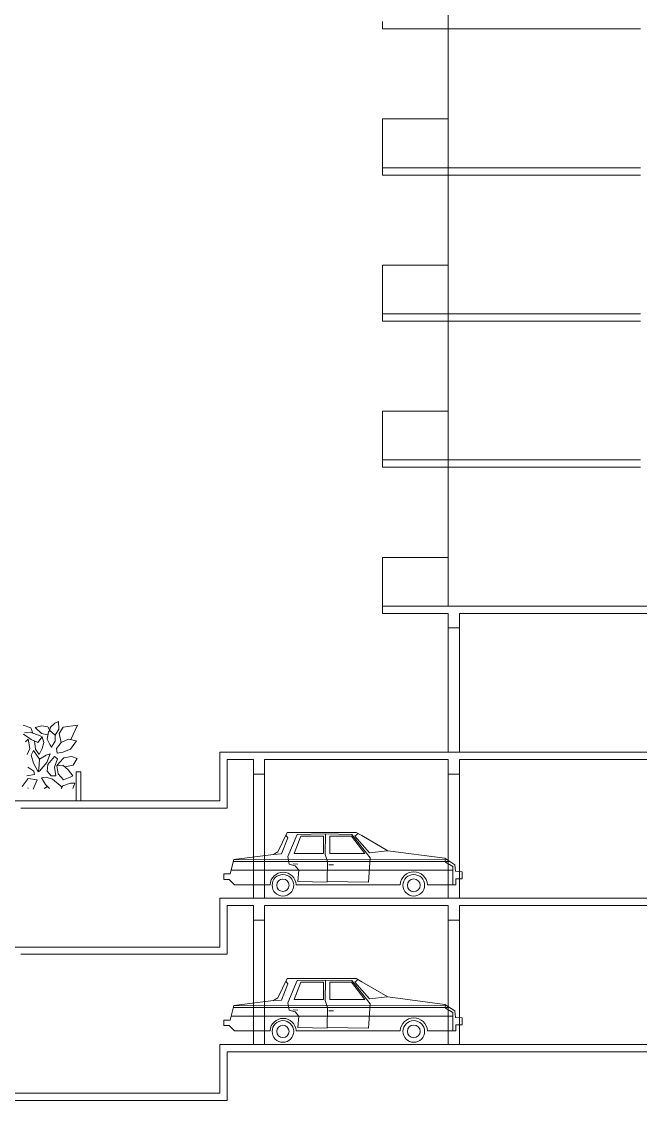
# Model space of a CAD drawing. Header units: inches. Extents: x 1090 to 1325, y 2 to 154.
# Drawn here: x 1152.3 to 1165.01, y 98.28 to 120.43 of the extents above; entities that cross this region are included whole.
import ezdxf

# ---------------------------------------------------------------- set-up
doc = ezdxf.new("R2010")
doc.units = ezdxf.units.IN
doc.header["$MEASUREMENT"] = 0
for name, color, linetype, lineweight in [('car', 253, 'Continuous', 9), ('elev 1', 252, 'Continuous', 9), ('walls', 250, 'Continuous', 18)]:
    doc.layers.add(name, color=color, linetype=linetype, lineweight=lineweight)
doc.layers.add('TREE', color=104, linetype='Continuous', lineweight=5, transparency=0.2)

msp = doc.modelspace()

# ---------------------------------------------------------------- linework, layer by layer
at = {"layer": 'car'}
for p, q in [((1157.561, 103.381), (1157.755, 103.78)), ((1157.77, 103.669), (1157.638, 103.337)), ((1157.731, 103.725), (1157.77, 103.669)), ((1157.755, 103.78), (1159.175, 103.78)), ((1157.964, 103.736), (1157.77, 103.281)), ((1157.902, 103.348), (1158.034, 103.703)), ((1158.546, 103.747), (1157.964, 103.736)), ((1158.034, 103.703), (1158.5, 103.703)), ((1158.5, 103.703), (1158.5, 103.348)), ((1158.539, 103.326), (1158.546, 103.747)), ((1158.546, 103.747), (1159.082, 103.736)), ((1158.632, 103.348), (1158.632, 103.703)), ((1158.632, 103.703), (1159.074, 103.703)), ((1159.074, 103.703), (1159.353, 103.348)), ((1159.082, 103.736), (1159.462, 103.259)), ((1159.214, 103.758), (1159.144, 103.703)), ((1159.144, 103.703), (1159.447, 103.359)), ((1159.175, 103.78), (1159.291, 103.714)), ((1159.291, 103.714), (1159.819, 103.403)), ((1156.583, 102.926), (1156.66, 103.226)), ((1161.026, 103.226), (1156.658, 103.215)), ((1156.66, 103.226), (1157.475, 103.326)), ((1157.638, 103.337), (1157.468, 103.326)), ((1157.475, 103.326), (1157.561, 103.381)), ((1157.77, 103.281), (1157.794, 103.126)), ((1158.5, 103.348), (1157.902, 103.348)), ((1158.585, 103.181), (1158.539, 103.326)), ((1159.353, 103.348), (1158.632, 103.348)), ((1159.462, 103.259), (1159.423, 102.76)), ((1159.447, 103.359), (1159.811, 103.403)), ((1159.819, 103.403), (1160.991, 103.248)), ((1160.991, 103.248), (1161.2, 103.115)), ((1160.999, 103.226), (1161.006, 103.17)), ((1161.154, 103.004), (1156.6, 103.004)), ((1156.649, 103.181), (1161.096, 103.181)), ((1157.794, 103.126), (1157.918, 103.093)), ((1157.972, 103.126), (1157.879, 103.137)), ((1157.918, 103.093), (1157.995, 103.004)), ((1157.995, 103.004), (1157.972, 102.771)), ((1158.577, 102.771), (1158.585, 103.181)), ((1158.709, 103.115), (1158.608, 103.115)), ((1161.006, 103.17), (1161.154, 103.082)), ((1161.154, 103.082), (1161.154, 102.705)), ((1161.2, 103.115), (1161.208, 102.982)), ((1156.459, 102.815), (1156.459, 102.926)), ((1156.459, 102.926), (1156.583, 102.926)), ((1156.567, 102.815), (1156.459, 102.815)), ((1156.676, 102.705), (1156.567, 102.815)), ((1161.208, 102.982), (1161.348, 102.971)), ((1161.348, 102.827), (1161.216, 102.827)), ((1161.216, 102.827), (1161.216, 102.705)), ((1161.348, 102.971), (1161.348, 102.827)), ((1157.405, 102.705), (1156.676, 102.705)), ((1160.075, 102.705), (1157.941, 102.705)), ((1157.972, 102.771), (1158.577, 102.76)), ((1159.423, 102.76), (1158.577, 102.771)), ((1161.216, 102.705), (1160.634, 102.705)), ((1157.561, 100.381), (1157.755, 100.78)), ((1157.77, 100.669), (1157.638, 100.337)), ((1157.731, 100.725), (1157.77, 100.669)), ((1157.755, 100.78), (1159.175, 100.78)), ((1157.964, 100.736), (1157.77, 100.281)), ((1157.902, 100.348), (1158.034, 100.703)), ((1158.546, 100.747), (1157.964, 100.736)), ((1158.034, 100.703), (1158.5, 100.703)), ((1158.5, 100.703), (1158.5, 100.348)), ((1158.539, 100.326), (1158.546, 100.747)), ((1158.546, 100.747), (1159.082, 100.736)), ((1158.632, 100.348), (1158.632, 100.703)), ((1158.632, 100.703), (1159.074, 100.703)), ((1159.074, 100.703), (1159.353, 100.348)), ((1159.082, 100.736), (1159.462, 100.259)), ((1159.214, 100.758), (1159.144, 100.703)), ((1159.144, 100.703), (1159.447, 100.359)), ((1159.175, 100.78), (1159.291, 100.714)), ((1159.291, 100.714), (1159.819, 100.403)), ((1157.475, 100.326), (1157.561, 100.381)), ((1158.5, 100.348), (1157.902, 100.348)), ((1159.353, 100.348), (1158.632, 100.348)), ((1159.447, 100.359), (1159.811, 100.403)), ((1159.819, 100.403), (1160.991, 100.248)), ((1156.583, 99.926), (1156.66, 100.226)), ((1156.649, 100.181), (1161.096, 100.181)), ((1161.026, 100.226), (1156.658, 100.215)), ((1156.66, 100.226), (1157.475, 100.326)), ((1157.638, 100.337), (1157.468, 100.326)), ((1157.77, 100.281), (1157.794, 100.126)), ((1157.794, 100.126), (1157.918, 100.093)), ((1157.972, 100.126), (1157.879, 100.137)), ((1158.585, 100.181), (1158.539, 100.326)), ((1158.577, 99.771), (1158.585, 100.181)), ((1159.462, 100.259), (1159.423, 99.76)), ((1160.991, 100.248), (1161.2, 100.115)), ((1160.999, 100.226), (1161.006, 100.17)), ((1161.006, 100.17), (1161.154, 100.082)), ((1156.459, 99.815), (1156.459, 99.926)), ((1156.459, 99.926), (1156.583, 99.926)), ((1161.154, 100.004), (1156.6, 100.004)), ((1157.918, 100.093), (1157.995, 100.004)), ((1157.995, 100.004), (1157.972, 99.771)), ((1158.709, 100.115), (1158.608, 100.115)), ((1161.154, 100.082), (1161.154, 99.705)), ((1161.2, 100.115), (1161.208, 99.982)), ((1161.208, 99.982), (1161.348, 99.971)), ((1161.348, 99.971), (1161.348, 99.827)), ((1156.567, 99.815), (1156.459, 99.815)), ((1156.676, 99.705), (1156.567, 99.815)), ((1157.405, 99.705), (1156.676, 99.705)), ((1160.075, 99.705), (1157.941, 99.705)), ((1157.972, 99.771), (1158.577, 99.76)), ((1159.423, 99.76), (1158.577, 99.771)), ((1161.216, 99.705), (1160.634, 99.705)), ((1161.348, 99.827), (1161.216, 99.827)), ((1161.216, 99.827), (1161.216, 99.705))]:
    msp.add_line(p, q, dxfattribs=at)
for centre, radius in [((1157.669, 102.693), 0.222), ((1157.669, 102.693), 0.127), ((1160.355, 102.693), 0.222), ((1160.355, 102.693), 0.131), ((1157.669, 99.693), 0.222), ((1160.355, 99.693), 0.222), ((1157.669, 99.693), 0.127), ((1160.355, 99.693), 0.131)]:
    msp.add_circle(centre, radius, dxfattribs=at)
for centre, radius, start, end in [((1157.673, 102.692), 0.268, 2.771, 177.229), ((1160.355, 102.691), 0.28, 2.7773, 177.2227), ((1157.673, 99.692), 0.268, 2.771, 177.229), ((1160.355, 99.691), 0.28, 2.7773, 177.2227)]:
    msp.add_arc(centre, radius, start, end, dxfattribs=at)
at = {"layer": 'elev 1'}
for p, q in [((1161.062, 108.426), (1161.062, 148.426)), ((1159.712, 120.426), (1159.712, 120.276)), ((1159.712, 120.276), (1165.007, 120.276)), ((1159.712, 117.426), (1159.712, 118.426)), ((1159.712, 118.426), (1161.062, 118.426)), ((1165.007, 117.426), (1159.712, 117.426)), ((1159.712, 117.426), (1159.712, 117.276)), ((1159.712, 117.276), (1165.007, 117.276)), ((1159.712, 114.426), (1159.712, 115.426)), ((1159.712, 115.426), (1161.062, 115.426)), ((1165.007, 114.426), (1159.712, 114.426)), ((1159.712, 114.426), (1159.712, 114.276)), ((1159.712, 114.276), (1165.007, 114.276)), ((1159.712, 111.426), (1159.712, 112.426)), ((1159.712, 112.426), (1161.062, 112.426)), ((1165.007, 111.426), (1159.712, 111.426)), ((1159.712, 111.426), (1159.712, 111.276)), ((1159.712, 111.276), (1165.007, 111.276)), ((1159.712, 108.426), (1159.712, 109.426)), ((1159.712, 109.426), (1161.062, 109.426)), ((1166.357, 108.426), (1159.712, 108.426)), ((1159.712, 108.426), (1159.712, 108.276)), ((1159.712, 108.276), (1161.062, 108.276)), ((1161.292, 108.276), (1166.357, 108.276)), ((1161.062, 107.976), (1161.062, 105.426)), ((1161.292, 107.976), (1161.292, 105.426)), ((1157.062, 104.976), (1157.062, 102.426)), ((1157.292, 104.976), (1157.292, 102.426)), ((1161.062, 104.976), (1161.062, 102.426)), ((1161.292, 104.976), (1161.292, 102.426)), ((1157.062, 101.976), (1157.062, 99.426)), ((1157.292, 101.976), (1157.292, 99.426)), ((1161.062, 101.976), (1161.062, 99.426)), ((1161.292, 101.976), (1161.292, 99.426))]:
    msp.add_line(p, q, dxfattribs=at)
at = {"layer": 'TREE', "linetype": 'Continuous'}
for p, q in [((1152.496, 105.924), (1152.336, 105.979)), ((1152.538, 105.814), (1152.496, 105.924)), ((1152.581, 105.93), (1152.717, 105.968)), ((1152.71, 105.807), (1152.581, 105.93)), ((1152.846, 105.948), (1152.717, 105.968)), ((1152.886, 105.872), (1152.846, 105.948)), ((1152.89, 105.936), (1152.886, 105.872)), ((1152.986, 106.025), (1152.89, 105.936)), ((1153.064, 106.059), (1152.986, 106.025)), ((1152.993, 105.776), (1153.069, 105.896)), ((1153.069, 105.896), (1153.064, 106.059)), ((1153.075, 105.807), (1153.158, 105.941)), ((1153.158, 105.941), (1153.454, 105.979)), ((1153.454, 105.979), (1153.318, 105.683)), ((1152.344, 105.793), (1152.5, 105.683)), ((1152.48, 105.834), (1152.364, 105.82)), ((1152.383, 105.641), (1152.442, 105.696)), ((1152.442, 105.696), (1152.471, 105.504)), ((1152.685, 105.765), (1152.48, 105.834)), ((1152.5, 105.683), (1152.636, 105.628)), ((1152.636, 105.628), (1152.724, 105.738)), ((1152.724, 105.738), (1152.685, 105.765)), ((1152.844, 105.78), (1152.71, 105.807)), ((1152.763, 105.628), (1152.724, 105.738)), ((1152.857, 105.844), (1152.828, 105.693)), ((1152.828, 105.693), (1152.886, 105.583)), ((1152.886, 105.872), (1152.857, 105.844)), ((1152.993, 105.776), (1152.886, 105.872)), ((1152.993, 105.652), (1152.993, 105.776)), ((1153.12, 105.624), (1153.075, 105.807)), ((1153.265, 105.694), (1153.12, 105.624)), ((1153.432, 105.661), (1153.265, 105.694)), ((1153.31, 105.489), (1153.432, 105.661)), ((1152.471, 105.504), (1152.422, 105.38)), ((1152.5, 105.366), (1152.549, 105.463)), ((1152.549, 105.463), (1152.675, 105.284)), ((1152.568, 105.655), (1152.587, 105.49)), ((1152.587, 105.49), (1152.665, 105.38)), ((1152.665, 105.38), (1152.724, 105.504)), ((1152.724, 105.504), (1152.763, 105.628)), ((1152.886, 105.583), (1152.915, 105.528)), ((1152.915, 105.528), (1152.993, 105.652)), ((1153.12, 105.624), (1153.021, 105.505)), ((1153.021, 105.505), (1153.037, 105.409)), ((1153.151, 105.425), (1153.31, 105.489)), ((1152.549, 105.202), (1152.5, 105.366)), ((1152.675, 105.284), (1152.656, 105.078)), ((1152.675, 105.284), (1152.811, 105.366)), ((1152.821, 105.215), (1152.675, 105.037)), ((1152.811, 105.366), (1152.889, 105.394)), ((1152.889, 105.394), (1152.821, 105.215)), ((1152.983, 105.339), (1152.84, 105.174)), ((1153.044, 105.29), (1152.977, 105.119)), ((1152.983, 105.339), (1153.044, 105.29)), ((1153.025, 105.147), (1153.084, 105.215)), ((1153.037, 105.409), (1153.151, 105.425)), ((1153.171, 105.311), (1153.084, 105.215)), ((1153.327, 105.339), (1153.171, 105.311)), ((1153.444, 105.298), (1153.327, 105.339)), ((1153.366, 105.16), (1153.444, 105.298)), ((1152.432, 105.119), (1152.558, 105.037)), ((1152.646, 105.023), (1152.549, 105.202)), ((1152.558, 105.037), (1152.568, 104.968)), ((1152.656, 105.078), (1152.646, 105.023)), ((1152.675, 105.037), (1152.646, 105.023)), ((1152.84, 105.174), (1152.831, 105.037)), ((1152.831, 105.037), (1152.909, 104.94)), ((1153.006, 104.94), (1152.977, 105.119)), ((1153.152, 105.16), (1153.025, 105.147)), ((1153.025, 105.147), (1153.055, 104.982)), ((1153.259, 105.064), (1153.152, 105.16)), ((1153.189, 105.127), (1153.366, 105.16)), ((1153.356, 104.94), (1153.259, 105.064)), ((1152.313, 104.719), (1152.442, 104.885)), ((1152.568, 104.968), (1152.412, 104.94)), ((1152.442, 104.885), (1152.626, 104.858)), ((1152.626, 104.858), (1152.539, 104.666)), ((1152.714, 104.899), (1152.811, 104.913)), ((1152.792, 104.762), (1152.714, 104.899)), ((1152.811, 104.913), (1152.938, 104.872)), ((1152.909, 104.94), (1153.006, 104.94)), ((1153.135, 104.71), (1152.938, 104.872)), ((1153.055, 104.982), (1153.162, 104.858)), ((1153.152, 104.734), (1153.308, 104.789)), ((1153.162, 104.858), (1153.298, 104.913)), ((1153.298, 104.913), (1153.356, 104.94)), ((1153.308, 104.789), (1153.395, 104.789)), ((1153.395, 104.789), (1153.356, 104.679)), ((1152.432, 104.693), (1152.44, 104.682)), ((1152.833, 104.723), (1152.768, 104.682)), ((1152.877, 104.682), (1152.792, 104.762)), ((1153.115, 104.682), (1153.152, 104.734))]:
    msp.add_line(p, q, dxfattribs=at)
at = {"layer": 'walls'}
for p, q in [((1177.246, 108.426), (1159.712, 108.426)), ((1161.062, 108.276), (1161.062, 107.976)), ((1166.357, 108.276), (1161.292, 108.276)), ((1161.292, 107.976), (1161.292, 108.276)), ((1161.062, 107.976), (1161.292, 107.976)), ((1156.376, 105.426), (1156.376, 104.426)), ((1191.747, 105.426), (1156.376, 105.426)), ((1156.526, 105.276), (1156.526, 104.276)), ((1157.062, 105.276), (1156.526, 105.276)), ((1157.062, 105.276), (1157.062, 104.976)), ((1161.062, 105.276), (1157.292, 105.276)), ((1157.292, 104.976), (1157.292, 105.276)), ((1161.062, 105.276), (1161.062, 104.976)), ((1166.357, 105.276), (1161.292, 105.276)), ((1161.292, 104.976), (1161.292, 105.276)), ((1153.424, 104.426), (1153.424, 105.025)), ((1153.424, 105.025), (1153.519, 105.025)), ((1153.519, 105.025), (1153.519, 104.426)), ((1157.062, 104.976), (1157.292, 104.976)), ((1161.062, 104.976), (1161.292, 104.976)), ((1156.376, 104.426), (1103.394, 104.426)), ((1156.526, 104.276), (1152.292, 104.276)), ((1156.376, 102.426), (1156.376, 101.426)), ((1191.747, 102.426), (1156.376, 102.426)), ((1156.526, 102.276), (1156.526, 101.276)), ((1157.062, 102.276), (1156.526, 102.276)), ((1157.062, 102.276), (1157.062, 101.976)), ((1161.062, 102.276), (1157.292, 102.276)), ((1157.292, 101.976), (1157.292, 102.276)), ((1161.062, 102.276), (1161.062, 101.976)), ((1166.357, 102.276), (1161.292, 102.276)), ((1161.292, 101.976), (1161.292, 102.276)), ((1157.062, 101.976), (1157.292, 101.976)), ((1161.062, 101.976), (1161.292, 101.976)), ((1156.376, 101.426), (1103.394, 101.426)), ((1156.526, 101.276), (1152.292, 101.276)), ((1156.376, 99.426), (1156.376, 98.426)), ((1191.747, 99.426), (1156.376, 99.426)), ((1156.526, 99.276), (1156.526, 98.276)), ((1191.747, 99.276), (1156.526, 99.276)), ((1156.376, 98.426), (1103.394, 98.426)), ((1156.526, 98.276), (1103.394, 98.276))]:
    msp.add_line(p, q, dxfattribs=at)

doc.saveas('drawing.dxf')
